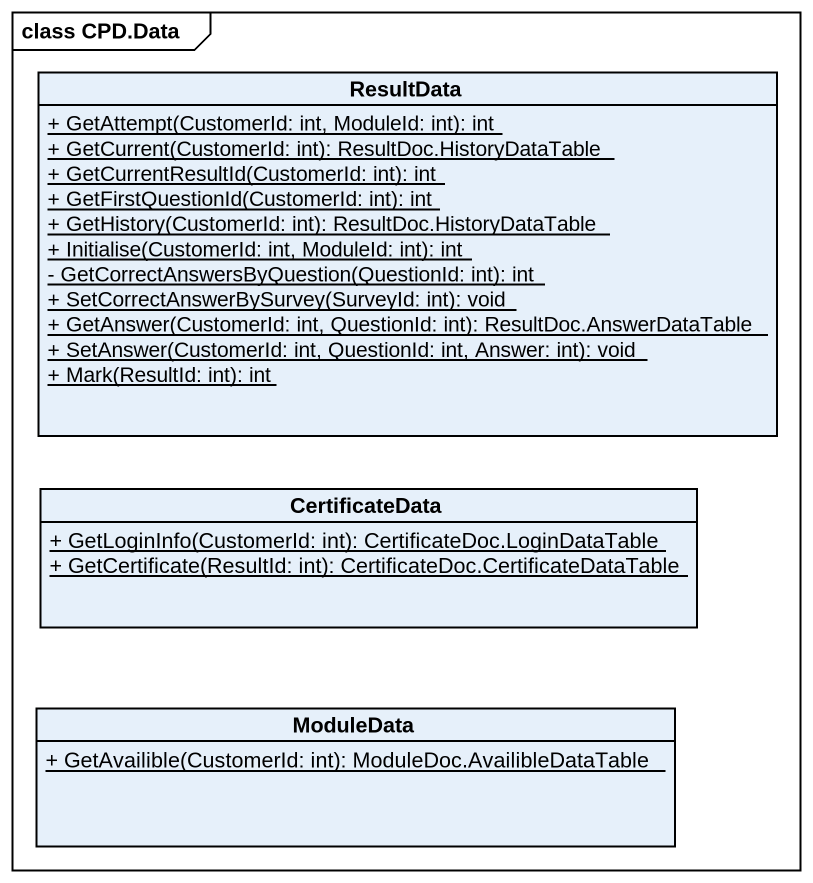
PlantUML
@startuml
mainframe class CPD.Data
hide circle
hide empty members
skinparam classAttributeIconSize 0
class ResultData {
  {static} + GetAttempt(CustomerId: int, ModuleId: int): int
  {static} + GetCurrent(CustomerId: int): ResultDoc.HistoryDataTable
  {static} + GetCurrentResultId(CustomerId: int): int
  {static} + GetFirstQuestionId(CustomerId: int): int
  {static} + GetHistory(CustomerId: int): ResultDoc.HistoryDataTable
  {static} + Initialise(CustomerId: int, ModuleId: int): int
  {static} - GetCorrectAnswersByQuestion(QuestionId: int): int
  {static} + SetCorrectAnswerBySurvey(SurveyId: int): void
  {static} + GetAnswer(CustomerId: int, QuestionId: int): ResultDoc.AnswerDataTable
  {static} + SetAnswer(CustomerId: int, QuestionId: int, Answer: int): void
  {static} + Mark(ResultId: int): int
}
class CertificateData {
  {static} + GetLoginInfo(CustomerId: int): CertificateDoc.LoginDataTable
  {static} + GetCertificate(ResultId: int): CertificateDoc.CertificateDataTable
}
class ModuleData {
  {static} + GetAvailible(CustomerId: int): ModuleDoc.AvailibleDataTable
}
@enduml
